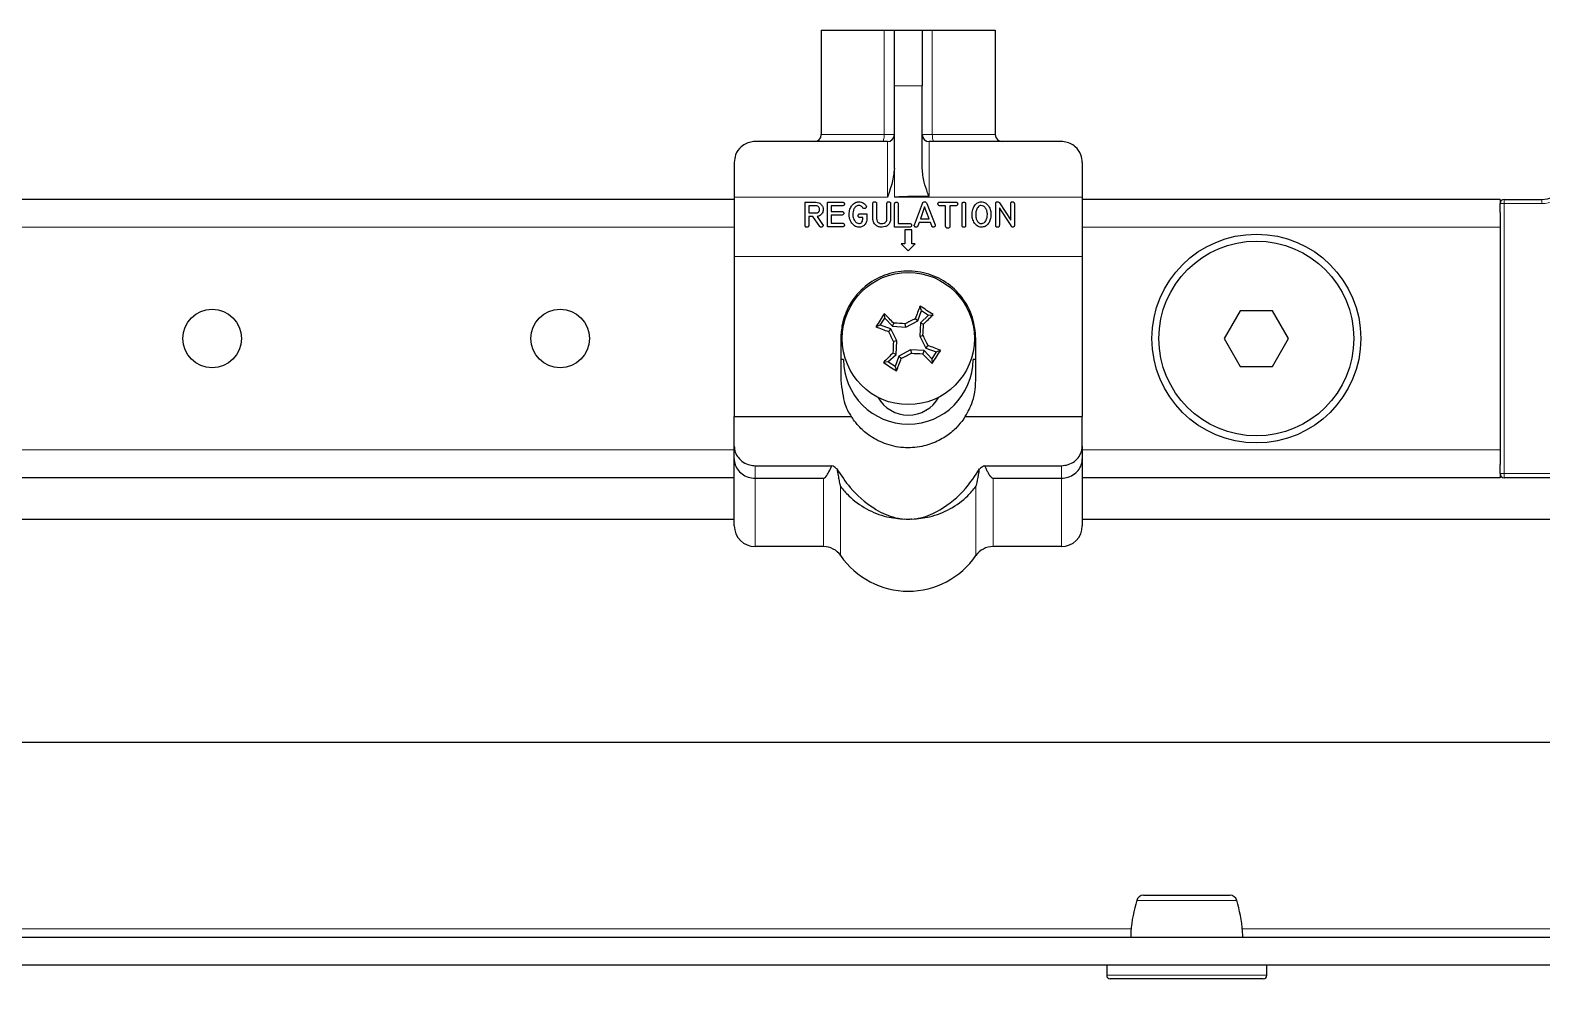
# Model space of a CAD drawing. Header units: millimetres. Extents: x -847 to 1903, y -1011 to 1043.
# Drawn here: x 1586.6 to 1695.2, y -861.9 to -793.8 of the extents above; entities that cross this region are included whole.
import ezdxf

# ---------------------------------------------------------------- set-up
doc = ezdxf.new("R2010")
doc.units = ezdxf.units.MM

msp = doc.modelspace()

# ---------------------------------------------------------------- linework, layer by layer
at = {"color": 7, "linetype": 'Continuous', "lineweight": 25}
for p, q in [((1643.46, -793.78), (1643.46, -801.28)), ((1643.46, -793.78), (1647.98, -793.78)), ((1647.98, -793.78), (1648.71, -793.78)), ((1648.71, -793.78), (1650.71, -793.78)), ((1648.71, -797.78), (1648.71, -793.78)), ((1650.71, -793.78), (1650.71, -797.78)), ((1650.71, -793.78), (1651.43, -793.78)), ((1651.43, -793.78), (1655.96, -793.78)), ((1655.96, -793.78), (1655.96, -801.28)), ((1648.71, -803.72), (1648.71, -797.78)), ((1650.71, -803.72), (1650.71, -797.78)), ((1648.21, -801.78), (1638.71, -801.78)), ((1660.71, -801.78), (1651.21, -801.78)), ((1637.21, -803.28), (1637.21, -805.78)), ((1662.21, -803.28), (1662.21, -805.78)), ((1637.21, -805.93), (857.21, -805.93)), ((1637.21, -805.78), (1637.21, -810.03)), ((1642.3, -806.13), (1643.06, -806.13)), ((1642.3, -807.8), (1642.3, -806.13)), ((1643.06, -806.39), (1642.56, -806.39)), ((1642.56, -806.39), (1642.56, -806.9)), ((1643.91, -807.9), (1643.91, -806.13)), ((1643.91, -806.13), (1644.97, -806.13)), ((1644.97, -806.39), (1644.17, -806.39)), ((1644.17, -806.39), (1644.17, -806.8)), ((1647.17, -807.32), (1647.17, -806.24)), ((1647.43, -806.24), (1647.43, -807.32)), ((1648.17, -807.3), (1648.17, -806.24)), ((1648.44, -806.24), (1648.44, -807.31)), ((1648.73, -807.93), (1648.73, -806.27)), ((1648.99, -806.27), (1648.99, -807.67)), ((1650.15, -807.75), (1650.72, -806.22)), ((1650.88, -806.46), (1650.58, -807.33)), ((1651.21, -807.33), (1650.88, -806.46)), ((1651.05, -806.24), (1651.64, -807.75)), ((1651.98, -806.13), (1653.1, -806.13)), ((1652.39, -806.39), (1651.98, -806.39)), ((1652.39, -807.86), (1652.39, -806.39)), ((1653.1, -806.39), (1652.7, -806.39)), ((1652.7, -806.39), (1652.7, -807.86)), ((1653.57, -807.8), (1653.57, -806.26)), ((1653.83, -806.26), (1653.83, -807.8)), ((1655.99, -807.79), (1655.99, -806.23)), ((1657.09, -807.82), (1656.25, -806.55)), ((1656.25, -806.55), (1656.25, -807.79)), ((1656.26, -806.19), (1657.07, -807.42)), ((1657.07, -807.42), (1657.07, -806.24)), ((1657.33, -806.24), (1657.33, -807.8)), ((1662.21, -805.78), (1662.21, -810.03)), ((1692.21, -805.93), (1662.21, -805.93)), ((1692.21, -805.93), (1692.21, -806.23)), ((1692.21, -806.88), (1692.21, -806.23)), ((1692.51, -805.93), (1695.21, -805.93)), ((1642.56, -806.9), (1643.15, -806.9)), ((1642.85, -807.16), (1642.56, -807.16)), ((1642.56, -807.16), (1642.56, -807.79)), ((1643.35, -807.87), (1642.85, -807.16)), ((1643.16, -807.16), (1643.56, -807.73)), ((1644.17, -806.8), (1644.92, -806.8)), ((1644.92, -807.07), (1644.17, -807.07)), ((1644.17, -807.07), (1644.17, -807.64)), ((1644.17, -807.64), (1644.97, -807.64)), ((1646.24, -806.97), (1646.74, -806.97)), ((1646.44, -807.23), (1646.24, -807.23)), ((1646.74, -806.97), (1646.74, -807.27)), ((1648.99, -807.67), (1649.79, -807.67)), ((1650.49, -807.59), (1650.39, -807.84)), ((1651.3, -807.59), (1650.49, -807.59)), ((1650.58, -807.33), (1651.21, -807.33)), ((1651.39, -807.84), (1651.3, -807.59)), ((1692.21, -806.88), (1692.21, -807.93)), ((1644.97, -807.9), (1643.91, -807.9)), ((1649.79, -807.93), (1648.73, -807.93)), ((1649.96, -808.13), (1649.46, -808.13)), ((1649.46, -808.13), (1649.46, -809.13)), ((1649.96, -809.13), (1649.96, -808.13)), ((1692.21, -807.93), (1692.21, -823.93)), ((1649.21, -809.13), (1649.71, -809.63)), ((1649.46, -809.13), (1649.21, -809.13)), ((1649.71, -809.63), (1650.21, -809.13)), ((1650.21, -809.13), (1649.96, -809.13)), ((1637.21, -810.03), (1637.21, -821.53)), ((1662.21, -810.03), (1662.21, -821.53)), ((1648.02, -814.47), (1648, -814.15)), ((1650.4, -814.67), (1650.66, -813.91)), ((1650.66, -813.91), (1650.55, -813.6)), ((1650.66, -813.91), (1651.17, -814.24)), ((1651.17, -814.24), (1651.49, -814.22)), ((1673.55, -813.93), (1672.4, -815.93)), ((1675.86, -813.93), (1673.55, -813.93)), ((1677.02, -815.93), (1675.86, -813.93)), ((1647.69, -814.98), (1647.38, -815.08)), ((1647.69, -814.98), (1648.02, -814.47)), ((1648.45, -815.24), (1647.69, -814.98)), ((1648.02, -814.47), (1648.57, -815.05)), ((1648.45, -815.24), (1648.29, -815.42)), ((1648.89, -816.1), (1648.45, -815.24)), ((1648.57, -815.05), (1648.67, -814.83)), ((1648.57, -815.05), (1649.53, -815.11)), ((1649.53, -815.11), (1649.48, -814.87)), ((1649.53, -815.11), (1650.4, -814.67)), ((1650.4, -814.67), (1650.21, -814.51)), ((1650.58, -814.79), (1650.53, -815.76)), ((1651.17, -814.24), (1650.58, -814.79)), ((1650.58, -814.79), (1650.8, -814.89)), ((1644.86, -815.93), (1644.86, -818.93)), ((1648.89, -816.1), (1648.65, -816.15)), ((1648.83, -817.07), (1648.89, -816.1)), ((1650.53, -815.76), (1650.77, -815.71)), ((1650.53, -815.76), (1650.97, -816.62)), ((1654.56, -818.93), (1654.56, -815.93)), ((1672.4, -815.93), (1673.55, -817.93)), ((1675.86, -817.93), (1677.02, -815.93)), ((1645.06, -817.43), (1644.86, -817.43)), ((1648.25, -817.61), (1648.83, -817.07)), ((1648.83, -817.07), (1648.61, -816.97)), ((1649.02, -817.19), (1648.76, -817.94)), ((1649.88, -816.75), (1649.02, -817.19)), ((1649.02, -817.19), (1649.2, -817.35)), ((1649.88, -816.75), (1649.93, -816.99)), ((1650.85, -816.8), (1649.88, -816.75)), ((1650.85, -816.8), (1650.75, -817.02)), ((1651.39, -817.39), (1650.85, -816.8)), ((1650.97, -816.62), (1651.13, -816.44)), ((1650.97, -816.62), (1651.72, -816.88)), ((1651.72, -816.88), (1651.39, -817.39)), ((1651.39, -817.39), (1651.42, -817.71)), ((1651.72, -816.88), (1652.03, -816.77)), ((1654.56, -817.43), (1654.36, -817.43)), ((1648.25, -817.61), (1647.92, -817.64)), ((1648.76, -817.94), (1648.25, -817.61)), ((1648.76, -817.94), (1648.86, -818.25)), ((1673.55, -817.93), (1675.86, -817.93)), ((1637.21, -823.67), (1637.21, -821.53)), ((1637.21, -821.53), (1645.62, -821.53)), ((1653.8, -821.53), (1662.21, -821.53)), ((1662.21, -823.67), (1662.21, -821.53)), ((1637.21, -824.58), (1637.21, -823.67)), ((1662.21, -823.67), (1662.21, -824.58)), ((1692.21, -823.93), (1692.21, -824.98)), ((1637.21, -829.38), (1637.21, -824.58)), ((1638.71, -825.07), (1644.23, -825.07)), ((1655.19, -825.07), (1660.71, -825.07)), ((1662.21, -824.58), (1662.21, -829.38)), ((1692.21, -825.63), (1692.21, -824.98)), ((1637.21, -825.93), (857.21, -825.93)), ((1638.71, -825.96), (1643.62, -825.96)), ((1655.8, -825.96), (1660.71, -825.96)), ((1692.21, -825.93), (1662.21, -825.93)), ((1692.21, -825.63), (1692.21, -825.93)), ((1716.91, -825.93), (1692.51, -825.93)), ((1637.21, -828.93), (830.71, -828.93)), ((1718.71, -828.93), (1662.21, -828.93)), ((1643.62, -830.88), (1638.71, -830.88)), ((1660.71, -830.88), (1655.8, -830.88)), ((830.71, -844.93), (1718.71, -844.93)), ((780.01, -858.93), (1769.41, -858.93)), ((780.01, -860.93), (1769.41, -860.93)), ((1663.96, -860.93), (1663.96, -861.68)), ((1675.21, -861.93), (1664.21, -861.93)), ((1675.46, -861.68), (1675.46, -860.93))]:
    msp.add_line(p, q, dxfattribs=at)
at = {"color": 8, "linetype": 'Continuous', "lineweight": 18}
for p, q in [((1647.98, -801.28), (1647.98, -793.78)), ((1651.43, -793.78), (1651.43, -801.28)), ((1650.71, -797.78), (1648.71, -797.78)), ((1643.46, -801.28), (1647.98, -801.28)), ((1647.98, -801.28), (1648.71, -801.28)), ((1648.21, -805.78), (1648.21, -801.78)), ((1650.71, -801.28), (1651.43, -801.28)), ((1651.21, -801.78), (1651.21, -805.71)), ((1651.43, -801.28), (1655.96, -801.28)), ((1648.71, -805.78), (1648.71, -803.72)), ((1648.21, -805.78), (1637.21, -805.78)), ((1662.21, -805.78), (1648.71, -805.78)), ((1692.21, -806.23), (1692.51, -806.23)), ((1692.51, -806.23), (1692.51, -805.93)), ((1695.21, -806.23), (1692.51, -806.23)), ((1692.51, -806.23), (1692.51, -825.63)), ((1695.21, -805.93), (1695.21, -806.23)), ((1637.21, -807.93), (857.21, -807.93)), ((1692.21, -807.93), (1662.21, -807.93)), ((1662.21, -810.03), (1637.21, -810.03)), ((1637.21, -823.93), (857.21, -823.93)), ((1692.21, -823.93), (1662.21, -823.93)), ((1638.71, -825.07), (1638.71, -825.96)), ((1660.71, -825.96), (1660.71, -825.07)), ((1638.71, -825.96), (1638.71, -830.88)), ((1643.62, -830.88), (1643.62, -825.96)), ((1655.8, -825.96), (1655.8, -830.88)), ((1660.71, -830.88), (1660.71, -825.96)), ((1692.21, -825.63), (1692.51, -825.63)), ((1692.51, -825.63), (1716.91, -825.63)), ((1692.51, -825.93), (1692.51, -825.63)), ((1644.85, -826.56), (1644.85, -831.53)), ((1654.56, -831.53), (1654.56, -826.56)), ((1665.74, -858.33), (883.68, -858.33)), ((1769.11, -858.33), (1673.68, -858.33)), ((1663.96, -861.68), (1675.46, -861.68))]:
    msp.add_line(p, q, dxfattribs=at)
at = {"color": 8, "linetype": 'Continuous', "lineweight": 18, "flags": 128}
for points in [[(1647.98, -801.28), (1647.98, -801.38), (1647.97, -801.47), (1647.96, -801.56), (1647.94, -801.63), (1647.92, -801.69), (1647.9, -801.74), (1647.87, -801.77), (1647.85, -801.78)], [(1651.57, -801.78), (1651.54, -801.77), (1651.52, -801.74), (1651.49, -801.69), (1651.47, -801.63), (1651.46, -801.56), (1651.44, -801.47), (1651.44, -801.38), (1651.43, -801.28)]]:
    msp.add_lwpolyline(points, dxfattribs=at)
at = {"color": 7, "linetype": 'Continuous', "lineweight": 25}
for centre, radius in [((1674.71, -815.93), 7.5), ((1674.71, -815.93), 7), ((1649.71, -815.93), 4.75), ((1599.71, -815.93), 2.1), ((1624.71, -815.93), 2.1)]:
    msp.add_circle(centre, radius, dxfattribs=at)
for centre, radius, start, end in [((1642.96, -801.28), 0.5, 270, 0), ((1648.21, -801.28), 0.5, 270, 0), ((1651.21, -801.28), 0.5, 180, 270), ((1656.46, -801.28), 0.5, 180, 270), ((1695.21, -803.93), 2, 270, 0), ((1692.51, -806.23), 0.3, 90, 180), ((1710.43, -855.48), 74.88, 146.4919, 147.3486), ((1599.03, -862.83), 69.05, 44.0348, 44.8347), ((1715.02, -838.34), 69.05, 159.0058, 159.8057), ((1610.16, -876.65), 74.88, 56.4919, 57.3486), ((1602.81, -765.25), 69.05, 314.0348, 314.8347), ((1672.12, -750.62), 69.05, 249.0058, 249.8057), ((1645.7, -890.38), 75.61, 87.129, 87.7468), ((1683.47, -882.41), 75.61, 116.0937, 116.7115), ((1575.25, -811.92), 75.61, 357.129, 357.7468), ((1716.19, -782.17), 75.61, 206.0937, 206.7115), ((1724.16, -819.94), 75.61, 177.129, 177.7468), ((1583.23, -849.69), 75.61, 26.0937, 26.7115), ((1649.71, -817.43), 4.65, 180, 0), ((1696.61, -866.61), 69.05, 134.0348, 134.8347), ((1584.4, -793.52), 69.05, 339.0058, 339.8057), ((1615.95, -749.45), 75.61, 296.0937, 296.7115), ((1653.72, -741.47), 75.61, 267.129, 267.7468), ((1700.38, -769.03), 69.05, 224.0348, 224.8347), ((1627.29, -881.24), 69.05, 69.0058, 69.8057), ((1588.99, -776.38), 74.88, 326.4919, 327.3486), ((1689.26, -755.21), 74.88, 236.4919, 237.3486), ((1649.71, -818.93), 2.5, 209.1764, 330.8236), ((1692.51, -825.63), 0.3, 180, 270), ((1638.71, -829.38), 1.5, 180, 270), ((1660.71, -829.38), 1.5, 270, 0), ((1643.62, -832.38), 1.5, 34.5604, 90), ((1649.71, -828.18), 5.9, 214.5604, 325.4396), ((1655.8, -832.38), 1.5, 90, 145.4396), ((1666.6, -856.43), 0.5, 89.9982, 165.4001), ((1672.82, -856.43), 0.5, 15.316, 90.0228), ((1664.21, -861.68), 0.25, 180, 270), ((1675.21, -861.68), 0.25, 270, 0)]:
    msp.add_arc(centre, radius, start, end, dxfattribs=at)
at = {"color": 8, "linetype": 'Continuous', "lineweight": 18}
msp.add_arc((1695.21, -803.93), 2.3, 270, 0, dxfattribs=at)
at = {"color": 7, "linetype": 'Continuous', "lineweight": 25}
msp.add_ellipse((17077.89, -805.78), major_axis=(15429.18, 0), ratio=0.000259, start_param=3.123591, end_param=3.141593, dxfattribs=at)
for points, knots in [([(1638.71, -801.78), (1638.71, -801.78), (1638.64, -801.78), (1638.29, -801.8), (1637.76, -802.04), (1637.29, -802.62), (1637.23, -803.09), (1637.21, -803.28)], [0, 0, 0, 0, 0.003231, 0.101221, 0.514725, 0.80586, 1, 1, 1, 1]), ([(1662.21, -803.28), (1662.18, -803.09), (1662.13, -802.62), (1661.66, -802.04), (1661.13, -801.8), (1660.78, -801.78), (1660.71, -801.78), (1660.71, -801.78)], [0, 0, 0, 0, 0.19414, 0.485275, 0.898779, 0.996769, 1, 1, 1, 1]), ([(1648.71, -803.72), (1648.67, -804.05), (1648.59, -804.76), (1648.33, -805.42), (1648.21, -805.77), (1648.21, -805.78)], [0, 0, 0, 0, 0.475461, 0.994056, 1, 1, 1, 1]), ([(1651.21, -805.71), (1651.21, -805.71), (1651.2, -805.71), (1651.2, -805.7), (1651.18, -805.68), (1651.15, -805.6), (1651.03, -805.27), (1650.81, -804.64), (1650.74, -804.04), (1650.71, -803.72)], [0, 0, 0, 0, 0.00167, 0.003889, 0.009531, 0.034361, 0.132751, 0.526214, 1, 1, 1, 1]), ([(1643.06, -806.13), (1643.13, -806.14), (1643.27, -806.15), (1643.38, -806.23), (1643.43, -806.27)], [0, 0, 0, 0, 0.559747, 1, 1, 1, 1]), ([(1643.25, -806.46), (1643.22, -806.44), (1643.16, -806.4), (1643.09, -806.4), (1643.06, -806.39)], [0, 0, 0, 0, 0.559136, 1, 1, 1, 1]), ([(1643.33, -806.66), (1643.33, -806.61), (1643.32, -806.54), (1643.27, -806.49), (1643.25, -806.46)], [0, 0, 0, 0, 0.559692, 1, 1, 1, 1]), ([(1643.43, -806.27), (1643.48, -806.33), (1643.58, -806.44), (1643.59, -806.59), (1643.6, -806.66)], [0, 0, 0, 0, 0.558947, 1, 1, 1, 1]), ([(1644.97, -806.13), (1644.99, -806.13), (1645.04, -806.13), (1645.09, -806.16), (1645.12, -806.21), (1645.12, -806.25), (1645.12, -806.26)], [0, 0, 0, 0, 0.2808719, 0.5597012, 0.7793822, 1, 1, 1, 1]), ([(1645.12, -806.26), (1645.12, -806.28), (1645.12, -806.33), (1645.06, -806.39), (1645, -806.39), (1644.97, -806.39)], [0, 0, 0, 0, 0.2810527, 0.5596626, 1, 1, 1, 1]), ([(1645.47, -807.03), (1645.47, -806.9), (1645.48, -806.65), (1645.61, -806.45), (1645.66, -806.36)], [0, 0, 0, 0, 0.5603404, 1, 1, 1, 1]), ([(1645.66, -806.36), (1645.74, -806.28), (1645.87, -806.14), (1646.07, -806.12), (1646.15, -806.11)], [0, 0, 0, 0, 0.559217, 1, 1, 1, 1]), ([(1646.14, -806.37), (1646.11, -806.37), (1646.04, -806.38), (1645.91, -806.46), (1645.75, -806.67), (1645.74, -806.89), (1645.73, -807.03)], [0, 0, 0, 0, 0.125332, 0.250695, 0.500738, 1, 1, 1, 1]), ([(1646.33, -806.42), (1646.3, -806.4), (1646.24, -806.37), (1646.17, -806.37), (1646.14, -806.37)], [0, 0, 0, 0, 0.558634, 1, 1, 1, 1]), ([(1646.15, -806.11), (1646.22, -806.11), (1646.35, -806.11), (1646.45, -806.17), (1646.5, -806.2)], [0, 0, 0, 0, 0.560514, 1, 1, 1, 1]), ([(1646.44, -806.53), (1646.42, -806.51), (1646.39, -806.47), (1646.35, -806.43), (1646.33, -806.42)], [0, 0, 0, 0, 0.560467, 1, 1, 1, 1]), ([(1646.55, -806.59), (1646.52, -806.59), (1646.48, -806.58), (1646.45, -806.55), (1646.44, -806.53)], [0, 0, 0, 0, 0.558039, 1, 1, 1, 1]), ([(1646.5, -806.2), (1646.54, -806.23), (1646.6, -806.28), (1646.65, -806.35), (1646.67, -806.38)], [0, 0, 0, 0, 0.559542, 1, 1, 1, 1]), ([(1646.7, -806.47), (1646.7, -806.49), (1646.69, -806.53), (1646.64, -806.57), (1646.6, -806.59), (1646.56, -806.59), (1646.55, -806.59)], [0, 0, 0, 0, 0.2777088, 0.5582085, 0.77892, 1, 1, 1, 1]), ([(1646.67, -806.38), (1646.68, -806.4), (1646.7, -806.42), (1646.7, -806.45), (1646.7, -806.47)], [0, 0, 0, 0, 0.560691, 1, 1, 1, 1]), ([(1647.17, -806.24), (1647.17, -806.22), (1647.17, -806.18), (1647.2, -806.13), (1647.24, -806.11), (1647.27, -806.11), (1647.29, -806.11)], [0, 0, 0, 0, 0.280849, 0.55949, 0.779158, 1, 1, 1, 1]), ([(1647.29, -806.11), (1647.31, -806.11), (1647.35, -806.11), (1647.4, -806.14), (1647.43, -806.19), (1647.43, -806.22), (1647.43, -806.24)], [0, 0, 0, 0, 0.28091, 0.559174, 0.779166, 1, 1, 1, 1]), ([(1648.17, -806.24), (1648.17, -806.22), (1648.18, -806.18), (1648.2, -806.13), (1648.25, -806.11), (1648.28, -806.11), (1648.3, -806.11)], [0, 0, 0, 0, 0.2809, 0.559498, 0.779148, 1, 1, 1, 1]), ([(1648.3, -806.11), (1648.32, -806.11), (1648.36, -806.11), (1648.41, -806.14), (1648.44, -806.19), (1648.44, -806.22), (1648.44, -806.24)], [0, 0, 0, 0, 0.280888, 0.559023, 0.779155, 1, 1, 1, 1]), ([(1648.73, -806.27), (1648.73, -806.25), (1648.73, -806.21), (1648.76, -806.16), (1648.8, -806.13), (1648.83, -806.13), (1648.85, -806.13)], [0, 0, 0, 0, 0.2809124, 0.5594047, 0.7791083, 1, 1, 1, 1]), ([(1648.85, -806.13), (1648.87, -806.13), (1648.91, -806.13), (1648.96, -806.17), (1648.99, -806.22), (1648.99, -806.25), (1648.99, -806.27)], [0, 0, 0, 0, 0.2808126, 0.5590988, 0.7791702, 1, 1, 1, 1]), ([(1650.72, -806.22), (1650.73, -806.2), (1650.74, -806.17), (1650.79, -806.12), (1650.84, -806.11), (1650.87, -806.11)], [0, 0, 0, 0, 0.281465, 0.561772, 1, 1, 1, 1]), ([(1650.87, -806.11), (1650.89, -806.11), (1650.94, -806.11), (1651.01, -806.15), (1651.03, -806.2), (1651.05, -806.24)], [0, 0, 0, 0, 0.281226, 0.561522, 1, 1, 1, 1]), ([(1651.84, -806.26), (1651.84, -806.24), (1651.85, -806.2), (1651.88, -806.15), (1651.93, -806.13), (1651.96, -806.13), (1651.98, -806.13)], [0, 0, 0, 0, 0.280713, 0.558701, 0.779045, 1, 1, 1, 1]), ([(1651.98, -806.39), (1651.96, -806.39), (1651.92, -806.39), (1651.87, -806.36), (1651.84, -806.31), (1651.84, -806.28), (1651.84, -806.26)], [0, 0, 0, 0, 0.28076, 0.558821, 0.778915, 1, 1, 1, 1]), ([(1653.1, -806.13), (1653.12, -806.13), (1653.16, -806.13), (1653.22, -806.16), (1653.25, -806.21), (1653.25, -806.25), (1653.26, -806.26)], [0, 0, 0, 0, 0.280951, 0.559967, 0.779431, 1, 1, 1, 1]), ([(1653.26, -806.26), (1653.25, -806.29), (1653.25, -806.33), (1653.19, -806.39), (1653.13, -806.39), (1653.1, -806.39)], [0, 0, 0, 0, 0.281019, 0.559679, 1, 1, 1, 1]), ([(1653.57, -806.26), (1653.57, -806.24), (1653.57, -806.21), (1653.6, -806.16), (1653.64, -806.13), (1653.67, -806.13), (1653.69, -806.13)], [0, 0, 0, 0, 0.280828, 0.559417, 0.779393, 1, 1, 1, 1]), ([(1653.69, -806.13), (1653.71, -806.13), (1653.75, -806.13), (1653.8, -806.16), (1653.83, -806.21), (1653.83, -806.25), (1653.83, -806.26)], [0, 0, 0, 0, 0.280765, 0.559178, 0.779175, 1, 1, 1, 1]), ([(1654.29, -807.03), (1654.29, -806.9), (1654.31, -806.68), (1654.41, -806.49), (1654.46, -806.4)], [0, 0, 0, 0, 0.559914, 1, 1, 1, 1]), ([(1654.46, -806.4), (1654.53, -806.31), (1654.65, -806.15), (1654.85, -806.12), (1654.94, -806.11)], [0, 0, 0, 0, 0.560137, 1, 1, 1, 1]), ([(1654.65, -806.57), (1654.62, -806.66), (1654.56, -806.8), (1654.55, -806.96), (1654.55, -807.03)], [0, 0, 0, 0, 0.559075, 1, 1, 1, 1]), ([(1654.93, -806.37), (1654.9, -806.37), (1654.83, -806.38), (1654.72, -806.45), (1654.68, -806.53), (1654.65, -806.57)], [0, 0, 0, 0, 0.2798318, 0.559843, 1, 1, 1, 1]), ([(1655.28, -806.58), (1655.23, -806.51), (1655.14, -806.4), (1655, -806.38), (1654.93, -806.37)], [0, 0, 0, 0, 0.559596, 1, 1, 1, 1]), ([(1654.94, -806.11), (1654.99, -806.11), (1655.11, -806.12), (1655.31, -806.21), (1655.41, -806.33), (1655.47, -806.4)], [0, 0, 0, 0, 0.280496, 0.560765, 1, 1, 1, 1]), ([(1655.39, -807.03), (1655.39, -806.94), (1655.38, -806.78), (1655.31, -806.64), (1655.28, -806.58)], [0, 0, 0, 0, 0.560046, 1, 1, 1, 1]), ([(1655.47, -806.4), (1655.53, -806.51), (1655.64, -806.71), (1655.65, -806.93), (1655.65, -807.03)], [0, 0, 0, 0, 0.559312, 1, 1, 1, 1]), ([(1655.99, -806.23), (1655.99, -806.22), (1655.99, -806.18), (1656.02, -806.13), (1656.06, -806.11), (1656.09, -806.11), (1656.11, -806.11)], [0, 0, 0, 0, 0.280941, 0.559114, 0.779089, 1, 1, 1, 1]), ([(1656.11, -806.11), (1656.12, -806.11), (1656.16, -806.11), (1656.21, -806.13), (1656.24, -806.17), (1656.26, -806.19)], [0, 0, 0, 0, 0.280638, 0.560877, 1, 1, 1, 1]), ([(1657.07, -806.24), (1657.07, -806.22), (1657.07, -806.18), (1657.1, -806.13), (1657.14, -806.11), (1657.17, -806.11), (1657.19, -806.11)], [0, 0, 0, 0, 0.280888, 0.559482, 0.77927, 1, 1, 1, 1]), ([(1657.19, -806.11), (1657.21, -806.11), (1657.25, -806.11), (1657.3, -806.14), (1657.33, -806.19), (1657.33, -806.23), (1657.33, -806.24)], [0, 0, 0, 0, 0.280836, 0.55925, 0.779182, 1, 1, 1, 1]), ([(1643.15, -806.9), (1643.18, -806.89), (1643.21, -806.89), (1643.24, -806.86), (1643.26, -806.85)], [0, 0, 0, 0, 0.5581742, 1, 1, 1, 1]), ([(1643.4, -807.07), (1643.36, -807.1), (1643.28, -807.15), (1643.2, -807.16), (1643.16, -807.16)], [0, 0, 0, 0, 0.56031, 1, 1, 1, 1]), ([(1643.26, -806.85), (1643.27, -806.84), (1643.3, -806.81), (1643.33, -806.74), (1643.33, -806.69), (1643.33, -806.66)], [0, 0, 0, 0, 0.279917, 0.56006, 1, 1, 1, 1]), ([(1643.6, -806.66), (1643.59, -806.75), (1643.57, -806.91), (1643.45, -807.02), (1643.4, -807.07)], [0, 0, 0, 0, 0.559457, 1, 1, 1, 1]), ([(1644.92, -806.8), (1644.94, -806.8), (1644.98, -806.8), (1645.04, -806.83), (1645.07, -806.88), (1645.07, -806.92), (1645.07, -806.93)], [0, 0, 0, 0, 0.280945, 0.559897, 0.779525, 1, 1, 1, 1]), ([(1645.07, -806.93), (1645.07, -806.96), (1645.07, -807), (1645.01, -807.06), (1644.95, -807.06), (1644.92, -807.07)], [0, 0, 0, 0, 0.281099, 0.559768, 1, 1, 1, 1]), ([(1644.97, -807.64), (1644.99, -807.64), (1645.03, -807.64), (1645.09, -807.67), (1645.12, -807.72), (1645.12, -807.76), (1645.12, -807.77)], [0, 0, 0, 0, 0.280912, 0.559714, 0.779499, 1, 1, 1, 1]), ([(1645.66, -807.64), (1645.59, -807.53), (1645.48, -807.34), (1645.47, -807.13), (1645.47, -807.03)], [0, 0, 0, 0, 0.559347, 1, 1, 1, 1]), ([(1646.18, -807.93), (1646.12, -807.92), (1646.01, -807.92), (1645.81, -807.82), (1645.72, -807.71), (1645.66, -807.64)], [0, 0, 0, 0, 0.280314, 0.560507, 1, 1, 1, 1]), ([(1645.73, -807.03), (1645.73, -807.12), (1645.74, -807.27), (1645.82, -807.4), (1645.85, -807.46)], [0, 0, 0, 0, 0.55998, 1, 1, 1, 1]), ([(1645.85, -807.46), (1645.9, -807.52), (1645.98, -807.63), (1646.11, -807.66), (1646.17, -807.67)], [0, 0, 0, 0, 0.560858, 1, 1, 1, 1]), ([(1646.11, -807.1), (1646.11, -807.08), (1646.12, -807.04), (1646.15, -806.99), (1646.2, -806.97), (1646.23, -806.97), (1646.24, -806.97)], [0, 0, 0, 0, 0.280637, 0.55889, 0.779144, 1, 1, 1, 1]), ([(1646.24, -807.23), (1646.22, -807.23), (1646.18, -807.23), (1646.13, -807.2), (1646.11, -807.15), (1646.11, -807.12), (1646.11, -807.1)], [0, 0, 0, 0, 0.280664, 0.558735, 0.779002, 1, 1, 1, 1]), ([(1646.17, -807.67), (1646.2, -807.66), (1646.26, -807.66), (1646.36, -807.61), (1646.39, -807.54), (1646.41, -807.5)], [0, 0, 0, 0, 0.281265, 0.561609, 1, 1, 1, 1]), ([(1646.41, -807.5), (1646.42, -807.45), (1646.44, -807.36), (1646.44, -807.27), (1646.44, -807.23)], [0, 0, 0, 0, 0.559597, 1, 1, 1, 1]), ([(1646.74, -807.27), (1646.73, -807.38), (1646.72, -807.58), (1646.59, -807.74), (1646.53, -807.8)], [0, 0, 0, 0, 0.560493, 1, 1, 1, 1]), ([(1647.38, -807.79), (1647.31, -807.72), (1647.19, -807.58), (1647.17, -807.4), (1647.17, -807.32)], [0, 0, 0, 0, 0.558332, 1, 1, 1, 1]), ([(1647.43, -807.32), (1647.44, -807.38), (1647.44, -807.48), (1647.52, -807.56), (1647.55, -807.59)], [0, 0, 0, 0, 0.560313, 1, 1, 1, 1]), ([(1647.55, -807.59), (1647.59, -807.62), (1647.67, -807.66), (1647.76, -807.67), (1647.8, -807.67)], [0, 0, 0, 0, 0.559441, 1, 1, 1, 1]), ([(1647.8, -807.67), (1647.86, -807.66), (1647.97, -807.65), (1648.1, -807.56), (1648.17, -807.43), (1648.17, -807.35), (1648.17, -807.3)], [0, 0, 0, 0, 0.280935, 0.559487, 0.779245, 1, 1, 1, 1]), ([(1648.44, -807.31), (1648.43, -807.4), (1648.42, -807.58), (1648.26, -807.8), (1648.04, -807.9), (1647.9, -807.92), (1647.83, -807.93)], [0, 0, 0, 0, 0.280416, 0.558636, 0.778958, 1, 1, 1, 1]), ([(1649.79, -807.67), (1649.81, -807.67), (1649.85, -807.67), (1649.91, -807.69), (1649.94, -807.74), (1649.94, -807.78), (1649.94, -807.8)], [0, 0, 0, 0, 0.280855, 0.559718, 0.779518, 1, 1, 1, 1]), ([(1654.47, -807.65), (1654.41, -807.54), (1654.3, -807.34), (1654.29, -807.12), (1654.29, -807.03)], [0, 0, 0, 0, 0.559149, 1, 1, 1, 1]), ([(1654.96, -807.93), (1654.91, -807.92), (1654.8, -807.92), (1654.61, -807.83), (1654.52, -807.71), (1654.47, -807.65)], [0, 0, 0, 0, 0.280367, 0.560574, 1, 1, 1, 1]), ([(1654.55, -807.03), (1654.55, -807.11), (1654.56, -807.27), (1654.63, -807.41), (1654.66, -807.47)], [0, 0, 0, 0, 0.560273, 1, 1, 1, 1]), ([(1654.66, -807.47), (1654.7, -807.53), (1654.78, -807.64), (1654.91, -807.66), (1654.96, -807.67)], [0, 0, 0, 0, 0.5605673, 1, 1, 1, 1]), ([(1654.96, -807.67), (1655, -807.66), (1655.07, -807.66), (1655.2, -807.59), (1655.25, -807.52), (1655.29, -807.47)], [0, 0, 0, 0, 0.280435, 0.560605, 1, 1, 1, 1]), ([(1655.48, -807.65), (1655.4, -807.74), (1655.26, -807.9), (1655.05, -807.92), (1654.96, -807.93)], [0, 0, 0, 0, 0.559137, 1, 1, 1, 1]), ([(1655.29, -807.47), (1655.32, -807.39), (1655.38, -807.25), (1655.39, -807.09), (1655.39, -807.03)], [0, 0, 0, 0, 0.559133, 1, 1, 1, 1]), ([(1655.65, -807.03), (1655.65, -807.15), (1655.63, -807.37), (1655.52, -807.56), (1655.48, -807.65)], [0, 0, 0, 0, 0.5598653, 1, 1, 1, 1]), ([(1642.42, -807.93), (1642.4, -807.93), (1642.36, -807.93), (1642.32, -807.89), (1642.3, -807.84), (1642.3, -807.81), (1642.3, -807.8)], [0, 0, 0, 0, 0.280437, 0.558281, 0.778899, 1, 1, 1, 1]), ([(1642.56, -807.79), (1642.56, -807.82), (1642.56, -807.86), (1642.52, -807.91), (1642.47, -807.93), (1642.44, -807.93), (1642.42, -807.93)], [0, 0, 0, 0, 0.280498, 0.558325, 0.778868, 1, 1, 1, 1]), ([(1643.44, -807.93), (1643.43, -807.93), (1643.41, -807.93), (1643.38, -807.91), (1643.36, -807.89), (1643.35, -807.87)], [0, 0, 0, 0, 0.28022, 0.561305, 1, 1, 1, 1]), ([(1643.6, -807.8), (1643.59, -807.82), (1643.58, -807.86), (1643.54, -807.9), (1643.49, -807.93), (1643.46, -807.93), (1643.44, -807.93)], [0, 0, 0, 0, 0.278138, 0.5585442, 0.7791606, 1, 1, 1, 1]), ([(1643.56, -807.73), (1643.57, -807.74), (1643.59, -807.76), (1643.59, -807.79), (1643.6, -807.8)], [0, 0, 0, 0, 0.561079, 1, 1, 1, 1]), ([(1645.12, -807.77), (1645.12, -807.79), (1645.12, -807.84), (1645.06, -807.9), (1645.01, -807.9), (1644.97, -807.9)], [0, 0, 0, 0, 0.281214, 0.559901, 1, 1, 1, 1]), ([(1646.53, -807.8), (1646.47, -807.84), (1646.37, -807.92), (1646.24, -807.93), (1646.18, -807.93)], [0, 0, 0, 0, 0.558998, 1, 1, 1, 1]), ([(1647.83, -807.93), (1647.74, -807.93), (1647.57, -807.92), (1647.44, -807.83), (1647.38, -807.79)], [0, 0, 0, 0, 0.5592502, 1, 1, 1, 1]), ([(1649.94, -807.8), (1649.94, -807.82), (1649.94, -807.86), (1649.88, -807.92), (1649.82, -807.93), (1649.79, -807.93)], [0, 0, 0, 0, 0.281266, 0.560078, 1, 1, 1, 1]), ([(1650.14, -807.8), (1650.14, -807.79), (1650.14, -807.78), (1650.15, -807.76), (1650.15, -807.75)], [0, 0, 0, 0, 0.559504, 1, 1, 1, 1]), ([(1650.26, -807.93), (1650.25, -807.93), (1650.21, -807.92), (1650.17, -807.89), (1650.14, -807.85), (1650.14, -807.82), (1650.14, -807.8)], [0, 0, 0, 0, 0.279579, 0.559194, 0.779582, 1, 1, 1, 1]), ([(1650.39, -807.84), (1650.39, -807.85), (1650.38, -807.88), (1650.33, -807.92), (1650.29, -807.93), (1650.26, -807.93)], [0, 0, 0, 0, 0.28077, 0.560807, 1, 1, 1, 1]), ([(1651.5, -807.93), (1651.49, -807.93), (1651.46, -807.92), (1651.41, -807.89), (1651.4, -807.86), (1651.39, -807.84)], [0, 0, 0, 0, 0.280695, 0.560335, 1, 1, 1, 1]), ([(1651.65, -807.8), (1651.65, -807.82), (1651.64, -807.86), (1651.6, -807.9), (1651.55, -807.93), (1651.52, -807.93), (1651.5, -807.93)], [0, 0, 0, 0, 0.278517, 0.558613, 0.779333, 1, 1, 1, 1]), ([(1651.64, -807.75), (1651.64, -807.76), (1651.65, -807.78), (1651.65, -807.8), (1651.65, -807.8)], [0, 0, 0, 0, 0.560081, 1, 1, 1, 1]), ([(1652.54, -808), (1652.52, -808), (1652.47, -808), (1652.42, -807.96), (1652.4, -807.91), (1652.39, -807.88), (1652.39, -807.86)], [0, 0, 0, 0, 0.2808221, 0.5590594, 0.7790938, 1, 1, 1, 1]), ([(1652.7, -807.86), (1652.7, -807.89), (1652.7, -807.93), (1652.63, -808), (1652.57, -808), (1652.54, -808)], [0, 0, 0, 0, 0.280801, 0.559621, 1, 1, 1, 1]), ([(1653.69, -807.93), (1653.67, -807.93), (1653.63, -807.93), (1653.59, -807.89), (1653.57, -807.84), (1653.57, -807.81), (1653.57, -807.8)], [0, 0, 0, 0, 0.2804367, 0.5582807, 0.7788987, 1, 1, 1, 1]), ([(1653.83, -807.8), (1653.83, -807.82), (1653.83, -807.86), (1653.79, -807.91), (1653.74, -807.93), (1653.7, -807.93), (1653.69, -807.93)], [0, 0, 0, 0, 0.280518, 0.5583, 0.778735, 1, 1, 1, 1]), ([(1656.11, -807.93), (1656.09, -807.93), (1656.05, -807.92), (1655.99, -807.88), (1655.99, -807.83), (1655.99, -807.79)], [0, 0, 0, 0, 0.281503, 0.560294, 1, 1, 1, 1]), ([(1656.25, -807.79), (1656.25, -807.81), (1656.25, -807.86), (1656.21, -807.91), (1656.16, -807.93), (1656.13, -807.93), (1656.11, -807.93)], [0, 0, 0, 0, 0.280569, 0.558477, 0.77887, 1, 1, 1, 1]), ([(1657.21, -807.93), (1657.19, -807.93), (1657.16, -807.92), (1657.12, -807.88), (1657.1, -807.84), (1657.09, -807.82)], [0, 0, 0, 0, 0.278585, 0.558866, 1, 1, 1, 1]), ([(1657.33, -807.8), (1657.33, -807.82), (1657.33, -807.85), (1657.3, -807.9), (1657.26, -807.93), (1657.23, -807.93), (1657.21, -807.93)], [0, 0, 0, 0, 0.280953, 0.559391, 0.779073, 1, 1, 1, 1]), ([(1654.56, -815.93), (1654.52, -815.43), (1654.43, -814.42), (1653.65, -812.95), (1652.46, -811.83), (1651, -811.16), (1649.38, -811), (1647.78, -811.38), (1646.4, -812.26), (1645.42, -813.5), (1644.93, -814.8), (1644.88, -815.59), (1644.86, -815.93)], [0, 0, 0, 0, 0.108524, 0.217459, 0.318088, 0.417791, 0.519828, 0.622975, 0.725929, 0.827131, 0.926323, 1, 1, 1, 1]), ([(1644.86, -818.93), (1644.94, -819.55), (1645.11, -820.83), (1645.58, -821.47), (1645.61, -821.52), (1645.62, -821.53)], [0, 0, 0, 0, 0.417668, 0.852903, 1, 1, 1, 1]), ([(1653.8, -821.53), (1653.85, -821.45), (1653.96, -821.28), (1654.48, -820.21), (1654.54, -819.23), (1654.56, -818.93)], [0, 0, 0, 0, 0.378823, 0.812228, 1, 1, 1, 1]), ([(1653.8, -821.53), (1653.78, -821.56), (1653.74, -821.63), (1653.38, -822.13), (1652.73, -822.77), (1651.8, -823.35), (1650.65, -823.74), (1649.32, -823.83), (1647.98, -823.53), (1646.85, -822.9), (1646.12, -822.22), (1645.74, -821.72), (1645.62, -821.54), (1645.62, -821.53), (1645.62, -821.53)], [0, 0, 0, 0, 0.088505, 0.177138, 0.262858, 0.344694, 0.430485, 0.525193, 0.625645, 0.723911, 0.812494, 0.894483, 0.978997, 1, 1, 1, 1]), ([(1637.21, -823.67), (1637.22, -823.82), (1637.25, -824.1), (1637.49, -824.5), (1637.85, -824.83), (1638.28, -825.03), (1638.58, -825.06), (1638.71, -825.07)], [0, 0, 0, 0, 0.205683, 0.411346, 0.618649, 0.832339, 1, 1, 1, 1]), ([(1660.71, -825.07), (1660.88, -825.05), (1661.21, -825.02), (1661.66, -824.77), (1662, -824.41), (1662.18, -824.02), (1662.2, -823.77), (1662.21, -823.67)], [0, 0, 0, 0, 0.2129, 0.425707, 0.640613, 0.853382, 1, 1, 1, 1]), ([(1637.21, -824.58), (1637.21, -824.6), (1637.21, -824.7), (1637.24, -824.95), (1637.41, -825.33), (1637.75, -825.68), (1638.2, -825.92), (1638.54, -825.95), (1638.71, -825.96)], [0, 0, 0, 0, 0.017854, 0.141405, 0.356083, 0.570731, 0.785365, 1, 1, 1, 1]), ([(1643.62, -825.96), (1643.63, -825.96), (1643.64, -825.96), (1643.67, -825.95), (1643.74, -825.92), (1643.87, -825.77), (1644.03, -825.48), (1644.16, -825.21), (1644.23, -825.07)], [0, 0, 0, 0, 0.008383, 0.019125, 0.04457, 0.140638, 0.521171, 1, 1, 1, 1]), ([(1644.59, -825.3), (1644.58, -825.29), (1644.46, -825.19), (1644.33, -825.12), (1644.23, -825.07)], [0, 0, 0, 0, 0.161974, 1, 1, 1, 1]), ([(1655.19, -825.07), (1655.09, -825.12), (1654.96, -825.19), (1654.85, -825.28), (1654.82, -825.3)], [0, 0, 0, 0, 0.789403, 1, 1, 1, 1]), ([(1655.19, -825.07), (1655.22, -825.13), (1655.28, -825.27), (1655.38, -825.46), (1655.47, -825.63), (1655.54, -825.75), (1655.6, -825.82), (1655.64, -825.87), (1655.68, -825.91), (1655.71, -825.93), (1655.74, -825.95), (1655.77, -825.96), (1655.78, -825.96), (1655.79, -825.96), (1655.8, -825.96)], [0, 0, 0, 0, 0.193858, 0.459768, 0.637307, 0.756, 0.835565, 0.889145, 0.925488, 0.950425, 0.97632, 0.986721, 0.99531, 1, 1, 1, 1]), ([(1660.71, -825.96), (1660.88, -825.95), (1661.21, -825.92), (1661.66, -825.68), (1662, -825.33), (1662.17, -824.95), (1662.21, -824.7), (1662.21, -824.6), (1662.21, -824.58)], [0, 0, 0, 0, 0.214635, 0.429269, 0.643917, 0.858595, 0.982146, 1, 1, 1, 1]), ([(1644.59, -825.3), (1644.62, -825.45), (1644.66, -825.73), (1644.73, -826.08), (1644.77, -826.32), (1644.82, -826.48), (1644.85, -826.56)], [0, 0, 0, 0, 0.383006, 0.690448, 0.847653, 1, 1, 1, 1]), ([(1644.59, -825.3), (1644.89, -825.76), (1645.61, -826.86), (1647, -828.03), (1648.35, -828.75), (1649.16, -828.87), (1649.45, -828.91)], [0, 0, 0, 0, 0.255351, 0.615516, 0.86211, 1, 1, 1, 1]), ([(1649.97, -828.91), (1650.18, -828.89), (1650.9, -828.79), (1652.27, -828.15), (1653.74, -826.96), (1654.5, -825.79), (1654.82, -825.3)], [0, 0, 0, 0, 0.101651, 0.345128, 0.729048, 1, 1, 1, 1]), ([(1654.56, -826.56), (1654.56, -826.56), (1654.57, -826.55), (1654.58, -826.54), (1654.59, -826.51), (1654.62, -826.41), (1654.69, -826.09), (1654.76, -825.72), (1654.81, -825.39), (1654.82, -825.3)], [0, 0, 0, 0, 0.0037482, 0.0086979, 0.0182752, 0.0547407, 0.1991768, 0.7745776, 1, 1, 1, 1]), ([(1644.85, -826.56), (1645.04, -826.79), (1645.56, -827.41), (1646.66, -828.21), (1648.06, -828.77), (1649.02, -828.87), (1649.45, -828.91)], [0, 0, 0, 0, 0.169618, 0.470039, 0.762685, 1, 1, 1, 1]), ([(1649.97, -828.91), (1650.4, -828.87), (1651.35, -828.78), (1652.75, -828.21), (1653.86, -827.42), (1654.38, -826.79), (1654.56, -826.56)], [0, 0, 0, 0, 0.237351, 0.529954, 0.830331, 1, 1, 1, 1]), ([(1649.97, -828.91), (1649.87, -828.92), (1649.7, -828.93), (1649.52, -828.92), (1649.45, -828.91)], [0, 0, 0, 0, 0.558993, 1, 1, 1, 1]), ([(1666.12, -856.28), (1665.93, -857.02), (1665.71, -857.88), (1665.69, -858.8), (1665.69, -858.93)], [0, 0, 0, 0, 0.8581496, 1, 1, 1, 1]), ([(1666.6, -855.93), (1666.64, -855.93), (1666.72, -855.93), (1667.28, -855.93), (1668.08, -855.93), (1669.08, -855.93), (1670.14, -855.93), (1670.93, -855.93), (1671.32, -855.93), (1671.41, -855.93)], [0, 0, 0, 0, 0.158514, 0.317278, 0.475863, 0.634247, 0.792477, 0.950708, 1, 1, 1, 1]), ([(1671.41, -855.93), (1671.6, -855.93), (1672.07, -855.93), (1672.62, -855.93), (1672.74, -855.93), (1672.81, -855.93)], [0, 0, 0, 0, 0.256553, 0.627981, 1, 1, 1, 1]), ([(1673.73, -858.93), (1673.73, -858.8), (1673.71, -857.88), (1673.49, -857.02), (1673.3, -856.28)], [0, 0, 0, 0, 0.1418504, 1, 1, 1, 1])]:
    msp.add_open_spline(points, degree=3, knots=knots, dxfattribs=at)
at = {"color": 8, "linetype": 'Continuous', "lineweight": 18}
for points, knots in [([(1671.68, -856.31), (1671.57, -856.31), (1671.12, -856.31), (1670.6, -856.31), (1669.8, -856.31), (1668.98, -856.31), (1667.83, -856.31), (1666.89, -856.31), (1666.3, -856.31), (1666.05, -856.31), (1666.12, -856.31), (1666.12, -856.31)], [0, 0, 0, 0, 0.048751, 0.204942, 0.205393, 0.362034, 0.518827, 0.675799, 0.832923, 0.989778, 1, 1, 1, 1]), ([(1673.27, -856.31), (1673.28, -856.31), (1673.34, -856.31), (1673.03, -856.31), (1672.45, -856.31), (1671.9, -856.31), (1671.68, -856.31)], [0, 0, 0, 0, 0.083271, 0.424284, 0.764725, 1, 1, 1, 1])]:
    msp.add_open_spline(points, degree=3, knots=knots, dxfattribs=at)

doc.saveas('drawing.dxf')
